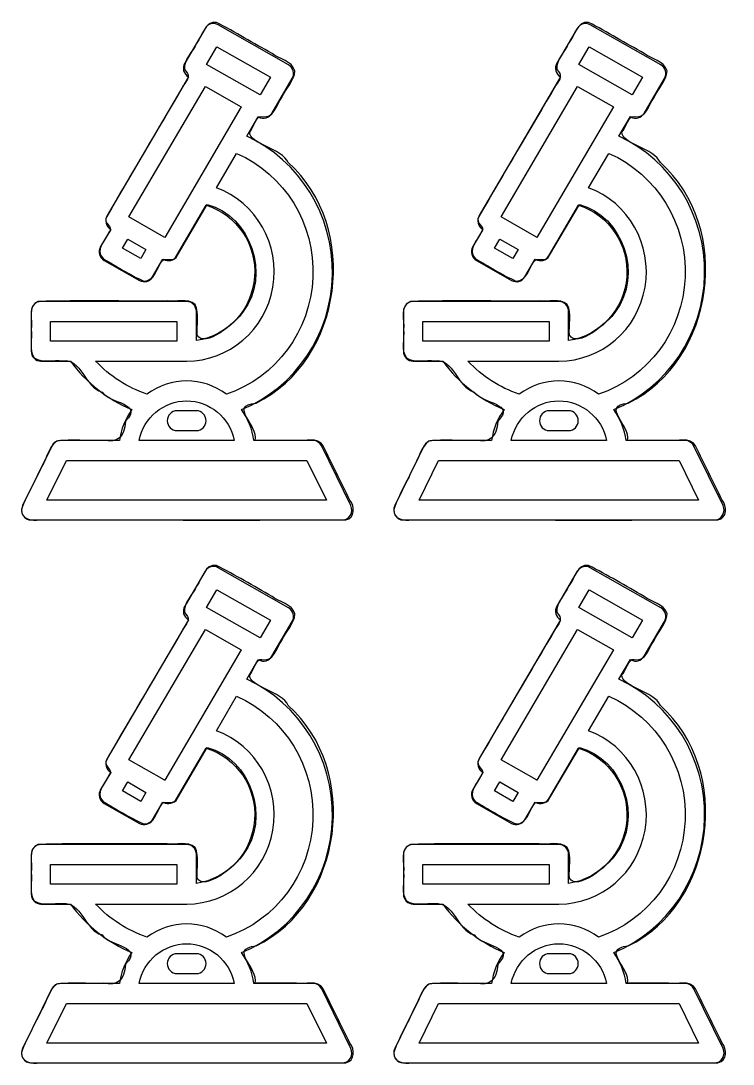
# Model space of a CAD drawing. Extents: x 9 to 547, y 9 to 398.
# Drawn here: x 414.7 to 544.9, y 207 to 397.6 of the extents above; entities that cross this region are included whole.
import ezdxf

# ---------------------------------------------------------------- set-up
doc = ezdxf.new("R2010")
doc.units = 0
doc.layers.add('Layer_1', color=7, linetype='CONTINUOUS')

msp = doc.modelspace()

# ---------------------------------------------------------------- linework, layer by layer
at = {"layer": 'Layer_1', "color": 7}
for points in [[(463.665634, 389.591765), (450.786096, 396.91459)], [(531.69713, 389.591765), (518.817592, 396.91459)], [(448.398712, 396.260792), (444.680192, 389.9195)], [(445.340123, 387.4018), (445.348725, 387.39613)], [(460.607913, 380.732772), (464.325562, 387.074065)], [(513.371619, 387.4018), (513.380221, 387.39613)], [(528.639409, 380.732772), (532.357058, 387.074065)], [(456.013083, 376.556639), (458.113748, 380.13964)], [(524.044579, 376.556639), (526.145244, 380.13964), (526.252025, 380.078975)], [(450.481485, 367.121552), (454.173808, 373.419557)], [(443.195621, 354.692628), (448.61849, 363.942203)], [(443.344607, 354.822221), (448.795591, 364.096188)], [(511.227117, 354.692628), (516.649986, 363.942203)], [(511.376103, 354.822221), (516.827087, 364.096188)], [(431.148565, 359.532281), (431.156889, 359.526612)], [(499.180061, 359.532281), (499.188386, 359.526612)], [(429.970018, 353.859839), (436.40983, 350.197548)], [(438.797214, 350.851345), (440.701454, 354.099467)], [(498.001514, 353.859839), (504.441327, 350.197548)], [(506.82871, 350.851345), (508.73295, 354.099467)], [(445.041872, 346.34039), (418.401645, 346.34039)], [(513.073368, 346.34039), (486.433141, 346.34039)], [(418.401645, 335.454436), (423.799153, 335.454436)], [(428.40211, 335.45659), (445.041797, 335.456137)], [(486.433141, 335.454436), (491.830649, 335.454436)], [(496.433606, 335.45659), (513.073293, 335.456137)], [(446.817806, 326.384504), (443.265786, 326.384504)], [(514.849302, 326.384504), (511.297282, 326.384504)], [(443.265786, 322.755862), (446.817806, 322.755862)], [(511.297282, 322.755862), (514.849302, 322.755862)], [(432.751629, 320.939811), (421.953665, 320.939811)], [(453.743199, 320.941512), (436.340395, 320.941512)], [(468.129929, 320.941512), (457.331963, 320.941512)], [(465.095763, 320.982103), (457.554232, 320.982103)], [(500.783125, 320.939811), (489.985161, 320.939811)], [(521.774695, 320.941512), (504.371891, 320.941512)], [(536.161425, 320.941512), (525.363459, 320.941512)], [(533.127259, 320.982103), (525.585728, 320.982103)], [(475.046654, 309.051064), (469.718622, 319.938719)], [(543.07815, 309.051064), (537.750118, 319.938719)], [(463.665634, 290.379166), (450.786096, 297.701991)], [(531.69713, 290.379166), (518.817592, 297.701991)], [(448.398712, 297.048194), (444.680192, 290.706901)], [(445.340123, 288.189202), (445.348725, 288.183532)], [(513.371619, 288.189202), (513.380221, 288.183532)], [(460.607913, 281.520174), (464.325562, 287.861467)], [(528.639409, 281.520174), (532.357058, 287.861467)], [(456.013083, 277.344041), (458.113748, 280.927042)], [(524.044579, 277.344041), (526.145244, 280.927042), (526.252025, 280.866377)], [(450.481485, 267.908954), (454.173808, 274.206959)], [(443.195621, 255.480029), (448.61849, 264.729605)], [(443.344607, 255.609623), (448.795591, 264.88359)], [(511.227117, 255.480029), (516.649986, 264.729605)], [(511.376103, 255.609623), (516.827087, 264.88359)], [(431.148565, 260.319683), (431.156889, 260.314013)], [(499.180061, 260.319683), (499.188386, 260.314013)], [(429.970018, 254.64724), (436.40983, 250.984949)], [(438.797214, 251.638746), (440.701454, 254.886869)], [(498.001514, 254.64724), (504.441327, 250.984949)], [(506.82871, 251.638746), (508.73295, 254.886869)], [(445.041872, 247.127791), (418.401645, 247.127791)], [(513.073368, 247.127791), (486.433141, 247.127791)], [(418.401645, 236.241837), (423.799153, 236.241837)], [(428.40211, 236.243992), (445.041797, 236.243538)], [(486.433141, 236.241837), (491.830649, 236.241837)], [(496.433606, 236.243992), (513.073293, 236.243538)], [(446.817806, 227.171905), (443.265786, 227.171905)], [(514.849302, 227.171905), (511.297282, 227.171905)], [(443.265786, 223.543263), (446.817806, 223.543263)], [(511.297282, 223.543263), (514.849302, 223.543263)], [(432.751629, 221.727213), (421.953665, 221.727213)], [(453.743199, 221.728914), (436.340395, 221.728914)], [(468.129929, 221.728914), (457.331963, 221.728914)], [(465.095763, 221.769505), (457.554232, 221.769505)], [(500.783125, 221.727213), (489.985161, 221.727213)], [(521.774695, 221.728914), (504.371891, 221.728914)], [(536.161425, 221.728914), (525.363459, 221.728914)], [(533.127259, 221.769505), (525.585728, 221.769505)], [(475.046654, 209.838465), (469.718622, 220.72612)], [(543.07815, 209.838465), (537.750118, 220.72612)]]:
    msp.add_lwpolyline(points, dxfattribs=at)
for points in [[(460.336477, 387.330958), (458.444261, 384.104522), (448.66926, 389.662721), (450.561476, 392.889185)], [(528.367973, 387.330958), (526.475757, 384.104522), (516.700756, 389.662721), (518.592972, 392.889185)], [(441.031905, 358.066106), (440.932062, 358.122803), (440.925957, 358.128472), (434.477514, 361.794336), (448.453823, 385.631816), (455.008295, 381.904295)], [(509.063401, 358.066106), (508.963558, 358.122803), (508.957453, 358.128472), (502.50901, 361.794336), (516.485319, 385.631816), (523.039791, 381.904295)], [(436.633509, 354.224852), (433.299138, 356.122432), (434.261735, 357.763091), (437.596958, 355.867269)], [(504.665005, 354.224852), (501.330634, 356.122432), (502.293231, 357.763091), (505.628454, 355.867269)], [(420.177655, 342.71342), (443.265786, 342.71342), (443.265786, 339.084779), (420.177655, 339.084779)], [(488.209151, 342.71342), (511.297282, 342.71342), (511.297282, 339.084779), (488.209151, 339.084779)], [(445.041797, 328.198825)], [(513.073293, 328.198825)], [(443.265786, 322.755862)], [(511.297282, 322.755862)], [(470.005119, 319.97658)], [(538.036615, 319.97658)], [(419.499503, 310.055587), (423.051523, 317.31287), (467.03207, 317.31287), (470.58409, 310.055587)], [(487.530999, 310.055587), (491.08302, 317.31287), (535.063566, 317.31287), (538.615586, 310.055587)], [(460.336477, 288.118359), (458.444261, 284.891923), (448.66926, 290.450122), (450.561476, 293.676586)], [(528.367973, 288.118359), (526.475757, 284.891923), (516.700756, 290.450122), (518.592972, 293.676586)], [(441.031905, 258.853508), (440.932062, 258.910204), (440.925957, 258.915874), (434.477514, 262.581737), (448.453823, 286.419218), (455.008295, 282.691697)], [(509.063401, 258.853508), (508.963558, 258.910204), (508.957453, 258.915874), (502.50901, 262.581737), (516.485319, 286.419218), (523.039791, 282.691697)], [(436.633509, 255.012253), (433.299138, 256.909833), (434.261735, 258.550493), (437.596958, 256.65467)], [(504.665005, 255.012253), (501.330634, 256.909833), (502.293231, 258.550493), (505.628454, 256.65467)], [(420.177655, 243.500822), (443.265786, 243.500822), (443.265786, 239.87218), (420.177655, 239.87218)], [(488.209151, 243.500822), (511.297282, 243.500822), (511.297282, 239.87218), (488.209151, 239.87218)], [(445.041797, 228.986226)], [(513.073293, 228.986226)], [(443.265786, 223.543263)], [(511.297282, 223.543263)], [(470.005119, 220.763982)], [(538.036615, 220.763982)], [(419.499503, 210.842988), (423.051523, 218.100272), (467.03207, 218.100272), (470.58409, 210.842988)], [(487.530999, 210.842988), (491.08302, 218.100272), (535.063566, 218.100272), (538.615586, 210.842988)]]:
    msp.add_lwpolyline(points, close=True, dxfattribs=at)
for points in [[(450.474154, 397.345646), (448.350544, 397.634083), (447.929433, 394.911181), (446.872444, 393.604487)], [(450.786096, 396.91459), (449.947943, 397.390148), (448.891628, 397.10087), (448.398712, 396.260792)], [(460.640494, 391.673707), (457.240162, 393.537181), (453.928424, 395.608541), (450.474154, 397.345646)], [(518.50565, 397.345646), (516.38204, 397.634083), (515.960929, 394.911181), (514.90394, 393.604487)], [(518.817592, 396.91459), (517.979439, 397.390148), (516.923125, 397.10087), (516.430208, 396.260792)], [(528.671991, 391.673707), (525.271658, 393.537181), (521.959921, 395.608541), (518.50565, 397.345646)], [(516.430208, 396.260792), (516.430208, 396.260792), (512.711688, 389.9195), (512.711688, 389.9195)], [(446.872444, 393.604487), (446.196319, 391.978601), (444.466758, 390.601816), (444.643877, 388.7382)], [(514.90394, 393.604487), (514.227815, 391.978601), (512.498254, 390.601816), (512.675373, 388.7382)], [(464.814465, 388.514937), (464.269094, 390.347003), (461.985127, 390.607444), (460.640494, 391.673707)], [(532.845961, 388.514937), (532.30059, 390.347003), (530.016623, 390.607444), (528.671991, 391.673707)], [(444.680192, 389.9195), (444.433346, 389.498044), (444.36421, 388.992391), (444.488564, 388.517969)], [(464.517191, 388.475595), (464.392838, 388.950018), (464.085608, 389.352716), (463.665634, 389.591765)], [(512.711688, 389.9195), (512.464842, 389.498044), (512.395706, 388.992391), (512.52006, 388.517969)], [(532.548687, 388.475595), (532.424334, 388.950018), (532.117104, 389.352716), (531.69713, 389.591765)], [(445.348725, 387.39613), (445.348725, 387.39613), (430.488618, 362.050009), (430.488618, 362.050009)], [(444.643877, 388.7382), (445.706567, 387.724292), (445.365468, 386.994814), (444.487673, 385.874575)], [(444.488564, 388.517969), (444.612918, 388.043546), (444.920148, 387.640848), (445.340123, 387.4018)], [(462.435661, 383.633671), (463.155941, 385.275644), (464.754349, 386.662974), (464.814465, 388.514937)], [(464.325562, 387.074065), (464.572408, 387.495521), (464.641545, 388.001173), (464.517191, 388.475595)], [(513.380221, 387.39613), (513.380221, 387.39613), (498.520114, 362.050009), (498.520114, 362.050009)], [(512.675373, 388.7382), (513.738063, 387.724292), (513.396964, 386.994814), (512.519169, 385.874575)], [(512.52006, 388.517969), (512.644414, 388.043546), (512.951644, 387.640848), (513.371619, 387.4018)], [(530.467157, 383.633671), (531.187437, 385.275644), (532.785845, 386.662974), (532.845961, 388.514937)], [(532.357058, 387.074065), (532.603904, 387.495521), (532.673041, 388.001173), (532.548687, 388.475595)], [(444.487673, 385.874575), (439.809158, 377.867453), (435.045521, 369.905154), (430.420081, 361.870093)], [(512.519169, 385.874575), (507.840654, 377.867453), (503.077017, 369.905154), (498.451577, 361.870093)], [(458.774858, 380.131579), (460.905882, 379.584832), (461.438274, 382.332747), (462.435661, 383.633671)], [(526.806354, 380.131579), (528.937378, 379.584832), (529.469771, 382.332747), (530.467157, 383.633671)], [(456.568926, 377.323009), (457.359688, 378.083355), (457.67223, 380.402479), (458.774858, 380.131579)], [(458.113748, 380.13964), (458.113748, 380.13964), (458.220529, 380.078975), (458.220529, 380.078975)], [(458.220529, 380.078975), (459.058647, 379.603123), (460.115171, 379.892458), (460.607913, 380.732772)], [(524.600422, 377.323009), (525.391184, 378.083355), (525.703726, 380.402479), (526.806354, 380.131579)], [(526.252025, 380.078975), (527.090143, 379.603123), (528.146667, 379.892458), (528.639409, 380.732772)], [(471.677114, 351.258779), (471.880623, 362.133486), (465.718732, 372.085116), (456.013083, 376.556639)], [(463.583967, 371.726477), (462.537985, 374.370107), (456.440744, 375.06292), (456.568926, 377.323009)], [(539.70861, 351.258779), (539.912119, 362.133486), (533.750229, 372.085116), (524.044579, 376.556639)], [(531.615463, 371.726477), (530.569481, 374.370107), (524.47224, 375.06292), (524.600422, 377.323009)], [(454.173808, 373.419557), (462.976409, 369.556601), (468.52342, 360.535195), (468.108211, 350.757277)], [(518.512981, 367.121552), (518.512981, 367.121552), (522.205304, 373.419557), (522.205304, 373.419557)], [(522.205304, 373.419557), (531.007905, 369.556601), (536.554916, 360.535195), (536.139707, 350.757277)], [(457.712583, 327.795598), (473.638935, 335.568059), (476.89055, 359.897275), (463.583967, 371.726477)], [(525.744079, 327.795598), (541.670431, 335.568059), (544.922046, 359.897275), (531.615463, 371.726477)], [(460.78542, 348.953961), (462.126873, 356.762802), (457.780173, 364.426773), (450.481485, 367.121552)], [(528.816916, 348.953961), (530.158369, 356.762802), (525.811669, 364.426773), (518.512981, 367.121552)], [(448.61849, 363.942203), (454.20314, 362.232716), (457.872319, 356.785275), (457.439596, 350.84596)], [(448.795591, 364.096188), (456.777642, 361.999076), (460.419028, 351.154564), (455.370779, 344.514422)], [(516.649986, 363.942203), (522.234636, 362.232716), (525.903815, 356.785275), (525.471092, 350.84596)], [(516.827087, 364.096188), (524.809138, 361.999076), (528.450524, 351.154564), (523.402275, 344.514422)], [(430.420081, 361.870093), (429.585384, 360.656257), (431.786831, 359.966627), (430.902982, 359.089861)], [(430.488618, 362.050009), (430.241764, 361.628549), (430.172625, 361.122888), (430.296983, 360.648458)], [(430.296983, 360.648458), (430.42134, 360.174029), (430.72858, 359.771327), (431.148565, 359.532281)], [(498.451577, 361.870093), (497.61688, 360.656257), (499.818327, 359.966627), (498.934478, 359.089861)], [(498.520114, 362.050009), (498.27326, 361.628549), (498.204121, 361.122888), (498.328479, 360.648458)], [(498.328479, 360.648458), (498.452836, 360.174029), (498.760076, 359.771327), (499.180061, 359.532281)], [(430.902982, 359.089861), (430.224383, 357.61962), (428.149124, 355.765128), (429.755543, 354.196885)], [(431.156889, 359.526612), (431.156889, 359.526612), (429.310088, 356.377595), (429.310088, 356.377595)], [(498.934478, 359.089861), (498.255879, 357.61962), (496.18062, 355.765128), (497.787039, 354.196885)], [(499.188386, 359.526612), (499.188386, 359.526612), (497.341584, 356.377595), (497.341584, 356.377595)], [(429.310088, 356.377595), (429.063234, 355.956132), (428.994093, 355.450469), (429.118447, 354.976036)], [(429.118447, 354.976036), (429.242801, 354.501602), (429.550036, 354.098894), (429.970018, 353.859839)], [(440.625337, 353.866495), (441.154, 354.393999), (442.854867, 353.448704), (443.344607, 354.822221)], [(440.808235, 354.038802), (441.646362, 353.562973), (442.702877, 353.852317), (443.195621, 354.692628)], [(497.341584, 356.377595), (497.09473, 355.956132), (497.025589, 355.450469), (497.149943, 354.976036)], [(497.149943, 354.976036), (497.274297, 354.501602), (497.581532, 354.098894), (498.001514, 353.859839)], [(508.656833, 353.866495), (509.185496, 354.393999), (510.886363, 353.448704), (511.376103, 354.822221)], [(508.839731, 354.038802), (509.677858, 353.562973), (510.734373, 353.852317), (511.227117, 354.692628)], [(429.755543, 354.196885), (432.214187, 352.811942), (434.620524, 351.202599), (437.200048, 350.096572)], [(437.200048, 350.096572), (439.216544, 350.035462), (439.578889, 352.585694), (440.625337, 353.866495)], [(440.701454, 354.099467), (440.701454, 354.099467), (440.808235, 354.038802), (440.808235, 354.038802)], [(497.787039, 354.196885), (500.245683, 352.811942), (502.65202, 351.202599), (505.231544, 350.096572)], [(505.231544, 350.096572), (507.24804, 350.035462), (507.610385, 352.585694), (508.656833, 353.866495)], [(508.73295, 354.099467), (508.73295, 354.099467), (508.839731, 354.038802), (508.839731, 354.038802)], [(436.40983, 350.197548), (437.247948, 349.721696), (438.304473, 350.01103), (438.797214, 350.851345)], [(457.439596, 350.84596), (457.006873, 344.906645), (452.588723, 340.074124), (446.817881, 339.228051)], [(455.078027, 326.591021), (464.943884, 330.68031), (471.473605, 340.384071), (471.677114, 351.258779)], [(504.441327, 350.197548), (505.279444, 349.721696), (506.335969, 350.01103), (506.82871, 350.851345)], [(525.471092, 350.84596), (525.038369, 344.906645), (520.620219, 340.074124), (514.849377, 339.228051)], [(523.109523, 326.591021), (532.97538, 330.68031), (539.505101, 340.384071), (539.70861, 351.258779)], [(445.041797, 335.456137), (452.802544, 335.451083), (459.443967, 341.14512), (460.78542, 348.953961)], [(468.108211, 350.757277), (467.693002, 340.979359), (461.4021, 332.482561), (452.305109, 329.412841)], [(513.073293, 335.456137), (520.83404, 335.451083), (527.475463, 341.14512), (528.816916, 348.953961)], [(536.139707, 350.757277), (535.724498, 340.979359), (529.433596, 332.482561), (520.336606, 329.412841)], [(446.566262, 345.800537), (445.195415, 347.059253), (443.119367, 346.190928), (441.446355, 346.447958)], [(514.597758, 345.800537), (513.226911, 347.059253), (511.150863, 346.190928), (509.477851, 346.447958)], [(417.894634, 346.366952), (415.861987, 345.555502), (416.881725, 342.936287), (416.636867, 341.253612)], [(417.145672, 345.809116), (416.812579, 345.468832), (416.625506, 345.007272), (416.625635, 344.526041)], [(418.401645, 346.34039), (417.930576, 346.340515), (417.478766, 346.1494), (417.145672, 345.809116)], [(441.446355, 346.447958), (433.598435, 346.393386), (425.72961, 346.556819), (417.894634, 346.366952)], [(446.297844, 345.809115), (445.96475, 346.1494), (445.512941, 346.340515), (445.041872, 346.34039)], [(446.817881, 344.526041), (446.81801, 345.007272), (446.630937, 345.468831), (446.297844, 345.809115)], [(446.985647, 340.216938), (446.770783, 342.052216), (447.454487, 344.13054), (446.566262, 345.800537)], [(485.92613, 346.366952), (483.893483, 345.555502), (484.913221, 342.936287), (484.668363, 341.253612)], [(485.177169, 345.809116), (484.844075, 345.468832), (484.657002, 345.007272), (484.657131, 344.526041)], [(486.433141, 346.34039), (485.962072, 346.340515), (485.510262, 346.1494), (485.177169, 345.809116)], [(509.477851, 346.447958), (501.629931, 346.393386), (493.761106, 346.556819), (485.92613, 346.366952)], [(514.32934, 345.809115), (513.996246, 346.1494), (513.544437, 346.340515), (513.073368, 346.34039)], [(514.849377, 344.526041), (514.849506, 345.007272), (514.662433, 345.468831), (514.32934, 345.809115)], [(515.017143, 340.216938), (514.802279, 342.052216), (515.485983, 344.13054), (514.597758, 345.800537)], [(416.625635, 344.526041), (416.625635, 344.526041), (416.625635, 337.268757), (416.625635, 337.268757)], [(446.817881, 339.228051), (446.817881, 339.228051), (446.817881, 344.526041), (446.817881, 344.526041)], [(455.370779, 344.514422), (454.127035, 342.442806), (448.195292, 337.698909), (446.985647, 340.216938)], [(484.657131, 344.526041), (484.657131, 344.526041), (484.657131, 337.268757), (484.657131, 337.268757)], [(514.849377, 339.228051), (514.849377, 339.228051), (514.849377, 344.526041), (514.849377, 344.526041)], [(523.402275, 344.514422), (522.158531, 342.442806), (516.226788, 337.698909), (515.017143, 340.216938)], [(416.636867, 341.253612), (416.871429, 339.548398), (416.095734, 337.511885), (417.177841, 336.047727)], [(484.668363, 341.253612), (484.902925, 339.548398), (484.12723, 337.511885), (485.209337, 336.047727)], [(416.625635, 337.268757), (416.625513, 336.78753), (416.812589, 336.325978), (417.145682, 335.985699)], [(417.145682, 335.985699), (417.478775, 335.645421), (417.930581, 335.454311), (418.401645, 335.454436)], [(417.177841, 336.047727), (418.674393, 334.999143), (420.686454, 335.769465), (422.396988, 335.533383)], [(422.396988, 335.533383), (425.785239, 336.046192), (426.44387, 330.619374), (429.566014, 329.814916)], [(484.657131, 337.268757), (484.657009, 336.78753), (484.844085, 336.325978), (485.177178, 335.985699)], [(485.177178, 335.985699), (485.510271, 335.645421), (485.962077, 335.454311), (486.433141, 335.454436)], [(485.209337, 336.047727), (486.70589, 334.999143), (488.71795, 335.769465), (490.428484, 335.533383)], [(490.428484, 335.533383), (493.816735, 336.046192), (494.475366, 330.619374), (497.59751, 329.814916)], [(423.799153, 335.454436), (426.690644, 331.526563), (430.568329, 328.47084), (435.021387, 326.611007)], [(437.785162, 329.418511), (434.224857, 330.624988), (431.004812, 332.697116), (428.40211, 335.45659)], [(491.830649, 335.454436), (494.72214, 331.526563), (498.599825, 328.47084), (503.052883, 326.611007)], [(505.816658, 329.418511), (502.256353, 330.624988), (499.036308, 332.697116), (496.433606, 335.45659)], [(452.305109, 329.412841), (447.978245, 332.630564), (442.114433, 332.632854), (437.785162, 329.418511)], [(520.336606, 329.412841), (516.009741, 332.630564), (510.145929, 332.632854), (505.816658, 329.418511)], [(429.566014, 329.814916), (431.121177, 327.667836), (437.255235, 327.748018), (433.867823, 324.492154)], [(497.59751, 329.814916), (499.152673, 327.667836), (505.286731, 327.748018), (501.899319, 324.492154)], [(436.340395, 320.941512), (437.189726, 325.162178), (440.823872, 328.193199), (445.041797, 328.198825)], [(445.041797, 328.198825), (449.259723, 328.193199), (452.893869, 325.162178), (453.743199, 320.941512)], [(504.371891, 320.941512), (505.221222, 325.162178), (508.855368, 328.193199), (513.073293, 328.198825)], [(513.073293, 328.198825), (517.291219, 328.193199), (520.925365, 325.162178), (521.774695, 320.941512)], [(435.021387, 326.611007), (433.820076, 324.93989), (433.040496, 322.992039), (432.751629, 320.939811)], [(443.265786, 326.384504), (442.286436, 326.382323), (441.493646, 325.570663), (441.493646, 324.570183)], [(448.589945, 324.570183), (448.589945, 325.570663), (447.797156, 326.382323), (446.817806, 326.384504)], [(457.554232, 320.982103), (458.260253, 323.695512), (452.567259, 327.332785), (457.712583, 327.795598)], [(457.331963, 320.941512), (457.044396, 322.984697), (456.270456, 324.924585), (455.078027, 326.591021)], [(503.052883, 326.611007), (501.851572, 324.93989), (501.071992, 322.992039), (500.783125, 320.939811)], [(511.297282, 326.384504), (510.317932, 326.382323), (509.525143, 325.570663), (509.525143, 324.570183)], [(516.621441, 324.570183), (516.621441, 325.570663), (515.828652, 326.382323), (514.849302, 326.384504)], [(525.585728, 320.982103), (526.291749, 323.695512), (520.598755, 327.332785), (525.744079, 327.795598)], [(525.363459, 320.941512), (525.075892, 322.984697), (524.301952, 324.924585), (523.109523, 326.591021)], [(433.867823, 324.492154), (433.674353, 321.474192), (432.432663, 320.48288), (429.754877, 320.980483)], [(441.493646, 324.570183), (441.493646, 323.569702), (442.286436, 322.758042), (443.265786, 322.755862)], [(446.817806, 322.755862), (447.797156, 322.758042), (448.589945, 323.569702), (448.589945, 324.570183)], [(501.899319, 324.492154), (501.705849, 321.474192), (500.464159, 320.48288), (497.786373, 320.980483)], [(509.525143, 324.570183), (509.525143, 323.569702), (510.317932, 322.758042), (511.297282, 322.755862)], [(514.849302, 322.755862), (515.828652, 322.758042), (516.621441, 323.569702), (516.621441, 324.570183)], [(421.297396, 320.836947), (419.775828, 319.798595), (419.500663, 317.655211), (418.519203, 316.150919)], [(421.953665, 320.939811), (421.280909, 320.939973), (420.665833, 320.551733), (420.364971, 319.937018)], [(429.754877, 320.980483), (426.942712, 320.880718), (424.078287, 321.177455), (421.297396, 320.836947)], [(470.005111, 319.976665), (468.980735, 321.702429), (466.702974, 320.725841), (465.095763, 320.982103)], [(469.718622, 319.938719), (469.41776, 320.553433), (468.802685, 320.941673), (468.129929, 320.941512)], [(489.328892, 320.836947), (487.807324, 319.798595), (487.532159, 317.655211), (486.550699, 316.150919)], [(489.985161, 320.939811), (489.312406, 320.939973), (488.697329, 320.551733), (488.396467, 319.937018)], [(497.786373, 320.980483), (494.974208, 320.880718), (492.109783, 321.177455), (489.328892, 320.836947)], [(538.036607, 319.976665), (537.012231, 321.702429), (534.73447, 320.725841), (533.127259, 320.982103)], [(537.750118, 319.938719), (537.449257, 320.553433), (536.834181, 320.941673), (536.161425, 320.941512)], [(420.364971, 319.937018), (420.364971, 319.937018), (415.036941, 309.051064), (415.036941, 309.051064)], [(474.86705, 310.066562), (473.246406, 313.369892), (471.625764, 316.67325), (470.005119, 319.97658)], [(488.396467, 319.937018), (488.396467, 319.937018), (483.068437, 309.051064), (483.068437, 309.051064)], [(542.898546, 310.066562), (541.277902, 313.369892), (539.65726, 316.67325), (538.036615, 319.97658)], [(418.519203, 316.150919), (417.346233, 313.537957), (415.802153, 311.054462), (414.855375, 308.362087)], [(486.550699, 316.150919), (485.377729, 313.537957), (483.833649, 311.054462), (482.886871, 308.362087)], [(415.036941, 309.051064), (414.762001, 308.488572), (414.791596, 307.820786), (415.115168, 307.285976)], [(474.118628, 306.46388), (475.822588, 306.795577), (475.811854, 308.947062), (474.86705, 310.066562)], [(474.968426, 307.285975), (475.291998, 307.820785), (475.321594, 308.488572), (475.046654, 309.051064)], [(483.068437, 309.051064), (482.793497, 308.488572), (482.823092, 307.820786), (483.146664, 307.285976)], [(542.150124, 306.46388), (543.854084, 306.795577), (543.84335, 308.947062), (542.898546, 310.066562)], [(542.999922, 307.285975), (543.323494, 307.820785), (543.35309, 308.488572), (543.07815, 309.051064)], [(414.855375, 308.362087), (414.733952, 306.50947), (416.819968, 306.205883), (418.182662, 306.427498)], [(415.115168, 307.285976), (415.438739, 306.751166), (416.010194, 306.425514), (416.625635, 306.425216)], [(473.457958, 306.425216), (474.073399, 306.425514), (474.644855, 306.751165), (474.968426, 307.285975)], [(482.886871, 308.362087), (482.765448, 306.50947), (484.851464, 306.205883), (486.214158, 306.427498)], [(483.146664, 307.285976), (483.470235, 306.751166), (484.04169, 306.425514), (484.657131, 306.425216)], [(541.489454, 306.425216), (542.104895, 306.425514), (542.676351, 306.751165), (542.999922, 307.285975)], [(416.625635, 306.425216), (416.625635, 306.425216), (473.457958, 306.425216), (473.457958, 306.425216)], [(418.182662, 306.427498), (436.827234, 306.453079), (455.477796, 306.378895), (474.118628, 306.46388)], [(484.657131, 306.425216), (484.657131, 306.425216), (541.489454, 306.425216), (541.489454, 306.425216)], [(486.214158, 306.427498), (504.85873, 306.453079), (523.509292, 306.378895), (542.150124, 306.46388)], [(450.474154, 298.133047), (448.350544, 298.421485), (447.929433, 295.698582), (446.872444, 294.391888)], [(450.786096, 297.701991), (449.947943, 298.177549), (448.891628, 297.888272), (448.398712, 297.048194)], [(460.640494, 292.461109), (457.240162, 294.324582), (453.928424, 296.395943), (450.474154, 298.133047)], [(518.50565, 298.133047), (516.38204, 298.421485), (515.960929, 295.698582), (514.90394, 294.391888)], [(518.817592, 297.701991), (517.979439, 298.177549), (516.923125, 297.888272), (516.430208, 297.048194)], [(528.671991, 292.461109), (525.271658, 294.324582), (521.959921, 296.395943), (518.50565, 298.133047)], [(516.430208, 297.048194), (516.430208, 297.048194), (512.711688, 290.706901), (512.711688, 290.706901)], [(446.872444, 294.391888), (446.196319, 292.766003), (444.466758, 291.389217), (444.643877, 289.525602)], [(514.90394, 294.391888), (514.227815, 292.766003), (512.498254, 291.389217), (512.675373, 289.525602)], [(464.814465, 289.302338), (464.269094, 291.134405), (461.985127, 291.394845), (460.640494, 292.461109)], [(532.845961, 289.302338), (532.30059, 291.134405), (530.016623, 291.394845), (528.671991, 292.461109)], [(444.680192, 290.706901), (444.433346, 290.285445), (444.36421, 289.779793), (444.488564, 289.30537)], [(464.517191, 289.262997), (464.392838, 289.737419), (464.085608, 290.140117), (463.665634, 290.379166)], [(512.711688, 290.706901), (512.464842, 290.285445), (512.395706, 289.779793), (512.52006, 289.30537)], [(532.548687, 289.262997), (532.424334, 289.737419), (532.117104, 290.140117), (531.69713, 290.379166)], [(445.348725, 288.183532), (445.348725, 288.183532), (430.488618, 262.837411), (430.488618, 262.837411)], [(444.643877, 289.525602), (445.706567, 288.511694), (445.365468, 287.782215), (444.487673, 286.661977)], [(444.488564, 289.30537), (444.612918, 288.830948), (444.920148, 288.42825), (445.340123, 288.189202)], [(462.435661, 284.421073), (463.155941, 286.063045), (464.754349, 287.450376), (464.814465, 289.302338)], [(464.325562, 287.861467), (464.572408, 288.282922), (464.641545, 288.788574), (464.517191, 289.262997)], [(513.380221, 288.183532), (513.380221, 288.183532), (498.520114, 262.837411), (498.520114, 262.837411)], [(512.675373, 289.525602), (513.738063, 288.511694), (513.396964, 287.782215), (512.519169, 286.661977)], [(512.52006, 289.30537), (512.644414, 288.830948), (512.951644, 288.42825), (513.371619, 288.189202)], [(530.467157, 284.421073), (531.187437, 286.063045), (532.785845, 287.450376), (532.845961, 289.302338)], [(532.357058, 287.861467), (532.603904, 288.282922), (532.673041, 288.788574), (532.548687, 289.262997)], [(444.487673, 286.661977), (439.809158, 278.654855), (435.045521, 270.692556), (430.420081, 262.657494)], [(512.519169, 286.661977), (507.840654, 278.654855), (503.077017, 270.692556), (498.451577, 262.657494)], [(458.774858, 280.91898), (460.905882, 280.372234), (461.438274, 283.120148), (462.435661, 284.421073)], [(526.806354, 280.91898), (528.937378, 280.372234), (529.469771, 283.120148), (530.467157, 284.421073)], [(456.568926, 278.110411), (457.359688, 278.870756), (457.67223, 281.18988), (458.774858, 280.91898)], [(458.113748, 280.927042), (458.113748, 280.927042), (458.220529, 280.866377), (458.220529, 280.866377)], [(458.220529, 280.866377), (459.058647, 280.390525), (460.115171, 280.679859), (460.607913, 281.520174)], [(524.600422, 278.110411), (525.391184, 278.870756), (525.703726, 281.18988), (526.806354, 280.91898)], [(526.252025, 280.866377), (527.090143, 280.390525), (528.146667, 280.679859), (528.639409, 281.520174)], [(471.677114, 252.04618), (471.880623, 262.920887), (465.718732, 272.872517), (456.013083, 277.344041)], [(463.583967, 272.513878), (462.537985, 275.157509), (456.440744, 275.850321), (456.568926, 278.110411)], [(539.70861, 252.04618), (539.912119, 262.920887), (533.750229, 272.872517), (524.044579, 277.344041)], [(531.615463, 272.513878), (530.569481, 275.157509), (524.47224, 275.850321), (524.600422, 278.110411)], [(454.173808, 274.206959), (462.976409, 270.344003), (468.52342, 261.322597), (468.108211, 251.544679)], [(518.512981, 267.908954), (518.512981, 267.908954), (522.205304, 274.206959), (522.205304, 274.206959)], [(522.205304, 274.206959), (531.007905, 270.344003), (536.554916, 261.322597), (536.139707, 251.544679)], [(457.712583, 228.583), (473.638935, 236.355461), (476.89055, 260.684677), (463.583967, 272.513878)], [(525.744079, 228.583), (541.670431, 236.355461), (544.922046, 260.684677), (531.615463, 272.513878)], [(460.78542, 249.741363), (462.126873, 257.550204), (457.780173, 265.214175), (450.481485, 267.908954)], [(528.816916, 249.741363), (530.158369, 257.550204), (525.811669, 265.214175), (518.512981, 267.908954)], [(448.61849, 264.729605), (454.20314, 263.020118), (457.872319, 257.572677), (457.439596, 251.633362)], [(448.795591, 264.88359), (456.777642, 262.786478), (460.419028, 251.941966), (455.370779, 245.301823)], [(516.649986, 264.729605), (522.234636, 263.020118), (525.903815, 257.572677), (525.471092, 251.633362)], [(516.827087, 264.88359), (524.809138, 262.786478), (528.450524, 251.941966), (523.402275, 245.301823)], [(430.420081, 262.657494), (429.585384, 261.443658), (431.786831, 260.754029), (430.902982, 259.877262)], [(430.488618, 262.837411), (430.241764, 262.41595), (430.172625, 261.91029), (430.296983, 261.43586)], [(430.296983, 261.43586), (430.42134, 260.96143), (430.72858, 260.558728), (431.148565, 260.319683)], [(498.451577, 262.657494), (497.61688, 261.443658), (499.818327, 260.754029), (498.934478, 259.877262)], [(498.520114, 262.837411), (498.27326, 262.41595), (498.204121, 261.91029), (498.328479, 261.43586)], [(498.328479, 261.43586), (498.452836, 260.96143), (498.760076, 260.558728), (499.180061, 260.319683)], [(430.902982, 259.877262), (430.224383, 258.407022), (428.149124, 256.55253), (429.755543, 254.984287)], [(431.156889, 260.314013), (431.156889, 260.314013), (429.310088, 257.164997), (429.310088, 257.164997)], [(498.934478, 259.877262), (498.255879, 258.407022), (496.18062, 256.55253), (497.787039, 254.984287)], [(499.188386, 260.314013), (499.188386, 260.314013), (497.341584, 257.164997), (497.341584, 257.164997)], [(429.310088, 257.164997), (429.063234, 256.743534), (428.994093, 256.237871), (429.118447, 255.763437)], [(429.118447, 255.763437), (429.242801, 255.289004), (429.550036, 254.886296), (429.970018, 254.64724)], [(440.625337, 254.653897), (441.154, 255.181401), (442.854867, 254.236106), (443.344607, 255.609623)], [(440.808235, 254.826203), (441.646362, 254.350375), (442.702877, 254.639719), (443.195621, 255.480029)], [(497.341584, 257.164997), (497.09473, 256.743534), (497.025589, 256.237871), (497.149943, 255.763437)], [(497.149943, 255.763437), (497.274297, 255.289004), (497.581532, 254.886296), (498.001514, 254.64724)], [(508.656833, 254.653897), (509.185496, 255.181401), (510.886363, 254.236106), (511.376103, 255.609623)], [(508.839731, 254.826203), (509.677858, 254.350375), (510.734373, 254.639719), (511.227117, 255.480029)], [(429.755543, 254.984287), (432.214187, 253.599344), (434.620524, 251.990001), (437.200048, 250.883973)], [(437.200048, 250.883973), (439.216544, 250.822864), (439.578889, 253.373096), (440.625337, 254.653897)], [(440.701454, 254.886869), (440.701454, 254.886869), (440.808235, 254.826203), (440.808235, 254.826203)], [(497.787039, 254.984287), (500.245683, 253.599344), (502.65202, 251.990001), (505.231544, 250.883973)], [(505.231544, 250.883973), (507.24804, 250.822864), (507.610385, 253.373096), (508.656833, 254.653897)], [(508.73295, 254.886869), (508.73295, 254.886869), (508.839731, 254.826203), (508.839731, 254.826203)], [(455.078027, 227.378423), (464.943884, 231.467712), (471.473605, 241.171473), (471.677114, 252.04618)], [(523.109523, 227.378423), (532.97538, 231.467712), (539.505101, 241.171473), (539.70861, 252.04618)], [(436.40983, 250.984949), (437.247948, 250.509097), (438.304473, 250.798432), (438.797214, 251.638746)], [(445.041797, 236.243538), (452.802544, 236.238484), (459.443967, 241.932521), (460.78542, 249.741363)], [(457.439596, 251.633362), (457.006873, 245.694047), (452.588723, 240.861526), (446.817881, 240.015453)], [(468.108211, 251.544679), (467.693002, 241.76676), (461.4021, 233.269962), (452.305109, 230.200243)], [(504.441327, 250.984949), (505.279444, 250.509097), (506.335969, 250.798432), (506.82871, 251.638746)], [(513.073293, 236.243538), (520.83404, 236.238484), (527.475463, 241.932521), (528.816916, 249.741363)], [(525.471092, 251.633362), (525.038369, 245.694047), (520.620219, 240.861526), (514.849377, 240.015453)], [(536.139707, 251.544679), (535.724498, 241.76676), (529.433596, 233.269962), (520.336606, 230.200243)], [(446.566262, 246.587939), (445.195415, 247.846655), (443.119367, 246.97833), (441.446355, 247.23536)], [(514.597758, 246.587939), (513.226911, 247.846655), (511.150863, 246.97833), (509.477851, 247.23536)], [(417.894634, 247.154354), (415.861987, 246.342904), (416.881725, 243.723689), (416.636867, 242.041014)], [(417.145672, 246.596518), (416.812579, 246.256233), (416.625506, 245.794674), (416.625635, 245.313442)], [(418.401645, 247.127791), (417.930576, 247.127917), (417.478766, 246.936802), (417.145672, 246.596518)], [(441.446355, 247.23536), (433.598435, 247.180788), (425.72961, 247.34422), (417.894634, 247.154354)], [(446.297844, 246.596517), (445.96475, 246.936801), (445.512941, 247.127916), (445.041872, 247.127791)], [(446.817881, 245.313442), (446.81801, 245.794673), (446.630937, 246.256233), (446.297844, 246.596517)], [(446.985647, 241.004339), (446.770783, 242.839617), (447.454487, 244.917941), (446.566262, 246.587939)], [(485.92613, 247.154354), (483.893483, 246.342904), (484.913221, 243.723689), (484.668363, 242.041014)], [(485.177169, 246.596518), (484.844075, 246.256233), (484.657002, 245.794674), (484.657131, 245.313442)], [(486.433141, 247.127791), (485.962072, 247.127917), (485.510262, 246.936802), (485.177169, 246.596518)], [(509.477851, 247.23536), (501.629931, 247.180788), (493.761106, 247.34422), (485.92613, 247.154354)], [(514.32934, 246.596517), (513.996246, 246.936801), (513.544437, 247.127916), (513.073368, 247.127791)], [(514.849377, 245.313442), (514.849506, 245.794673), (514.662433, 246.256233), (514.32934, 246.596517)], [(515.017143, 241.004339), (514.802279, 242.839617), (515.485983, 244.917941), (514.597758, 246.587939)], [(416.625635, 245.313442), (416.625635, 245.313442), (416.625635, 238.056158), (416.625635, 238.056158)], [(446.817881, 240.015453), (446.817881, 240.015453), (446.817881, 245.313442), (446.817881, 245.313442)], [(455.370779, 245.301823), (454.127035, 243.230207), (448.195292, 238.48631), (446.985647, 241.004339)], [(484.657131, 245.313442), (484.657131, 245.313442), (484.657131, 238.056158), (484.657131, 238.056158)], [(514.849377, 240.015453), (514.849377, 240.015453), (514.849377, 245.313442), (514.849377, 245.313442)], [(523.402275, 245.301823), (522.158531, 243.230207), (516.226788, 238.48631), (515.017143, 241.004339)], [(416.636867, 242.041014), (416.871429, 240.3358), (416.095734, 238.299286), (417.177841, 236.835129)], [(484.668363, 242.041014), (484.902925, 240.3358), (484.12723, 238.299286), (485.209337, 236.835129)], [(416.625635, 238.056158), (416.625513, 237.574932), (416.812589, 237.113379), (417.145682, 236.773101)], [(417.145682, 236.773101), (417.478775, 236.432823), (417.930581, 236.241712), (418.401645, 236.241837)], [(417.177841, 236.835129), (418.674393, 235.786544), (420.686454, 236.556867), (422.396988, 236.320785)], [(422.396988, 236.320785), (425.785239, 236.833594), (426.44387, 231.406776), (429.566014, 230.602317)], [(484.657131, 238.056158), (484.657009, 237.574932), (484.844085, 237.113379), (485.177178, 236.773101)], [(485.177178, 236.773101), (485.510271, 236.432823), (485.962077, 236.241712), (486.433141, 236.241837)], [(485.209337, 236.835129), (486.70589, 235.786544), (488.71795, 236.556867), (490.428484, 236.320785)], [(490.428484, 236.320785), (493.816735, 236.833594), (494.475366, 231.406776), (497.59751, 230.602317)], [(423.799153, 236.241837), (426.690644, 232.313964), (430.568329, 229.258242), (435.021387, 227.398408)], [(437.785162, 230.205913), (434.224857, 231.41239), (431.004812, 233.484518), (428.40211, 236.243992)], [(491.830649, 236.241837), (494.72214, 232.313964), (498.599825, 229.258242), (503.052883, 227.398408)], [(505.816658, 230.205913), (502.256353, 231.41239), (499.036308, 233.484518), (496.433606, 236.243992)], [(452.305109, 230.200243), (447.978245, 233.417966), (442.114433, 233.420255), (437.785162, 230.205913)], [(520.336606, 230.200243), (516.009741, 233.417966), (510.145929, 233.420255), (505.816658, 230.205913)], [(429.566014, 230.602317), (431.121177, 228.455238), (437.255235, 228.535419), (433.867823, 225.279556)], [(436.340395, 221.728914), (437.189726, 225.949579), (440.823872, 228.9806), (445.041797, 228.986226)], [(445.041797, 228.986226), (449.259723, 228.9806), (452.893869, 225.949579), (453.743199, 221.728914)], [(497.59751, 230.602317), (499.152673, 228.455238), (505.286731, 228.535419), (501.899319, 225.279556)], [(504.371891, 221.728914), (505.221222, 225.949579), (508.855368, 228.9806), (513.073293, 228.986226)], [(513.073293, 228.986226), (517.291219, 228.9806), (520.925365, 225.949579), (521.774695, 221.728914)], [(435.021387, 227.398408), (433.820076, 225.727291), (433.040496, 223.77944), (432.751629, 221.727213)], [(443.265786, 227.171905), (442.286436, 227.169725), (441.493646, 226.358064), (441.493646, 225.357584)], [(448.589945, 225.357584), (448.589945, 226.358064), (447.797156, 227.169725), (446.817806, 227.171905)], [(457.554232, 221.769505), (458.260253, 224.482914), (452.567259, 228.120187), (457.712583, 228.583)], [(457.331963, 221.728914), (457.044396, 223.772099), (456.270456, 225.711987), (455.078027, 227.378423)], [(503.052883, 227.398408), (501.851572, 225.727291), (501.071992, 223.77944), (500.783125, 221.727213)], [(511.297282, 227.171905), (510.317932, 227.169725), (509.525143, 226.358064), (509.525143, 225.357584)], [(516.621441, 225.357584), (516.621441, 226.358064), (515.828652, 227.169725), (514.849302, 227.171905)], [(525.585728, 221.769505), (526.291749, 224.482914), (520.598755, 228.120187), (525.744079, 228.583)], [(525.363459, 221.728914), (525.075892, 223.772099), (524.301952, 225.711987), (523.109523, 227.378423)], [(433.867823, 225.279556), (433.674353, 222.261594), (432.432663, 221.270282), (429.754877, 221.767885)], [(441.493646, 225.357584), (441.493646, 224.357104), (442.286436, 223.545444), (443.265786, 223.543263)], [(446.817806, 223.543263), (447.797156, 223.545444), (448.589945, 224.357104), (448.589945, 225.357584)], [(501.899319, 225.279556), (501.705849, 222.261594), (500.464159, 221.270282), (497.786373, 221.767885)], [(509.525143, 225.357584), (509.525143, 224.357104), (510.317932, 223.545444), (511.297282, 223.543263)], [(514.849302, 223.543263), (515.828652, 223.545444), (516.621441, 224.357104), (516.621441, 225.357584)], [(421.297396, 221.624348), (419.775828, 220.585996), (419.500663, 218.442612), (418.519203, 216.938321)], [(421.953665, 221.727213), (421.280909, 221.727374), (420.665833, 221.339134), (420.364971, 220.72442)], [(429.754877, 221.767885), (426.942712, 221.66812), (424.078287, 221.964857), (421.297396, 221.624348)], [(470.005111, 220.764067), (468.980735, 222.489831), (466.702974, 221.513242), (465.095763, 221.769505)], [(469.718622, 220.72612), (469.41776, 221.340834), (468.802685, 221.729074), (468.129929, 221.728914)], [(489.328892, 221.624348), (487.807324, 220.585996), (487.532159, 218.442612), (486.550699, 216.938321)], [(489.985161, 221.727213), (489.312406, 221.727374), (488.697329, 221.339134), (488.396467, 220.72442)], [(497.786373, 221.767885), (494.974208, 221.66812), (492.109783, 221.964857), (489.328892, 221.624348)], [(538.036607, 220.764067), (537.012231, 222.489831), (534.73447, 221.513242), (533.127259, 221.769505)], [(537.750118, 220.72612), (537.449257, 221.340834), (536.834181, 221.729074), (536.161425, 221.728914)], [(420.364971, 220.72442), (420.364971, 220.72442), (415.036941, 209.838465), (415.036941, 209.838465)], [(474.86705, 210.853963), (473.246406, 214.157293), (471.625764, 217.460652), (470.005119, 220.763982)], [(488.396467, 220.72442), (488.396467, 220.72442), (483.068437, 209.838465), (483.068437, 209.838465)], [(542.898546, 210.853963), (541.277902, 214.157293), (539.65726, 217.460652), (538.036615, 220.763982)], [(418.519203, 216.938321), (417.346233, 214.325359), (415.802153, 211.841864), (414.855375, 209.149488)], [(486.550699, 216.938321), (485.377729, 214.325359), (483.833649, 211.841864), (482.886871, 209.149488)], [(415.036941, 209.838465), (414.762001, 209.275973), (414.791596, 208.608187), (415.115168, 208.073377)], [(474.118628, 207.251281), (475.822588, 207.582979), (475.811854, 209.734463), (474.86705, 210.853963)], [(474.968426, 208.073377), (475.291998, 208.608187), (475.321594, 209.275973), (475.046654, 209.838465)], [(483.068437, 209.838465), (482.793497, 209.275973), (482.823092, 208.608187), (483.146664, 208.073377)], [(542.150124, 207.251281), (543.854084, 207.582979), (543.84335, 209.734463), (542.898546, 210.853963)], [(542.999922, 208.073377), (543.323494, 208.608187), (543.35309, 209.275973), (543.07815, 209.838465)], [(414.855375, 209.149488), (414.733952, 207.296872), (416.819968, 206.993285), (418.182662, 207.2149)], [(415.115168, 208.073377), (415.438739, 207.538568), (416.010194, 207.212916), (416.625635, 207.212617)], [(473.457958, 207.212617), (474.073399, 207.212915), (474.644855, 207.538567), (474.968426, 208.073377)], [(482.886871, 209.149488), (482.765448, 207.296872), (484.851464, 206.993285), (486.214158, 207.2149)], [(483.146664, 208.073377), (483.470235, 207.538568), (484.04169, 207.212916), (484.657131, 207.212617)], [(541.489454, 207.212617), (542.104895, 207.212915), (542.676351, 207.538567), (542.999922, 208.073377)], [(416.625635, 207.212617), (416.625635, 207.212617), (473.457958, 207.212617), (473.457958, 207.212617)], [(418.182662, 207.2149), (436.827234, 207.240481), (455.477796, 207.166296), (474.118628, 207.251281)], [(484.657131, 207.212617), (484.657131, 207.212617), (541.489454, 207.212617), (541.489454, 207.212617)], [(486.214158, 207.2149), (504.85873, 207.240481), (523.509292, 207.166296), (542.150124, 207.251281)]]:
    msp.add_open_spline(points, degree=3, dxfattribs=at)

doc.saveas('drawing.dxf')
